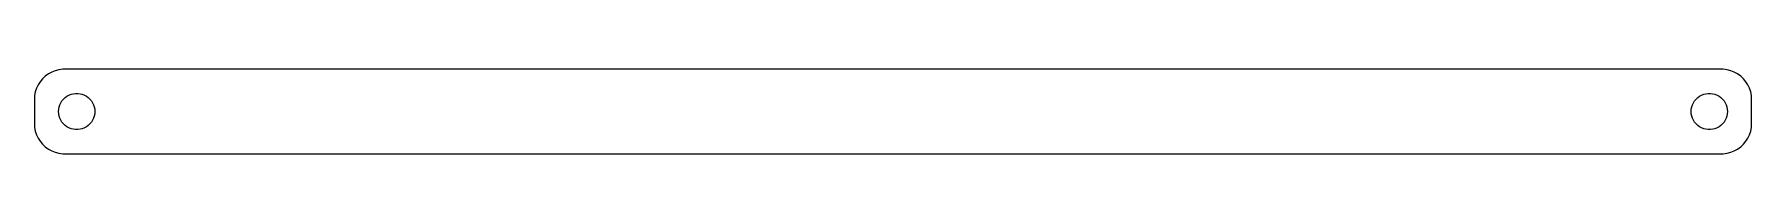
# Model space of a CAD drawing. Header units: metres. Extents: x -142 to 142, y 17 to 31.
import ezdxf

# ---------------------------------------------------------------- set-up
doc = ezdxf.new("R2010")
doc.units = ezdxf.units.M

msp = doc.modelspace()

# ---------------------------------------------------------------- linework, layer by layer
for p, q in [((-141.382, 28.4088), (-141.649, 27.8406)), ((-141.045, 28.9389), (-141.382, 28.4088)), ((-140.645, 29.4227), (-141.045, 28.9389)), ((-140.187, 29.8526), (-140.645, 29.4227)), ((-139.679, 30.2216), (-140.187, 29.8526)), ((-139.129, 30.5241), (-139.679, 30.2216)), ((-138.545, 30.7553), (-139.129, 30.5241)), ((-137.937, 30.9114), (-138.545, 30.7553)), ((-137.314, 30.9901), (-137.937, 30.9114)), ((137.314, 30.9901), (-137.314, 30.9901)), ((137.937, 30.9114), (137.314, 30.9901)), ((138.545, 30.7553), (137.937, 30.9114)), ((139.129, 30.5241), (138.545, 30.7553)), ((139.679, 30.2216), (139.129, 30.5241)), ((140.187, 29.8526), (139.679, 30.2216)), ((140.645, 29.4227), (140.187, 29.8526)), ((141.045, 28.9389), (140.645, 29.4227)), ((141.382, 28.4088), (141.045, 28.9389)), ((141.649, 27.8406), (141.382, 28.4088)), ((-141.961, 26.6267), (-142, 26)), ((-142, 26), (-142, 22)), ((-141.843, 27.2434), (-141.961, 26.6267)), ((-141.649, 27.8406), (-141.843, 27.2434)), ((-137.629, 25.4453), (-137.427, 25.7634)), ((-137.427, 25.7634), (-137.187, 26.0536)), ((-137.187, 26.0536), (-136.912, 26.3115)), ((-136.912, 26.3115), (-136.607, 26.533)), ((-136.607, 26.533), (-136.277, 26.7145)), ((-136.277, 26.7145), (-135.927, 26.8532)), ((-135.927, 26.8532), (-135.562, 26.9469)), ((-135.562, 26.9469), (-135.188, 26.9941)), ((-135.188, 26.9941), (-134.812, 26.9941)), ((-134.812, 26.9941), (-134.438, 26.9469)), ((-134.438, 26.9469), (-134.073, 26.8532)), ((-134.073, 26.8532), (-133.723, 26.7145)), ((-133.723, 26.7145), (-133.393, 26.533)), ((-133.393, 26.533), (-133.088, 26.3115)), ((-133.088, 26.3115), (-132.813, 26.0536)), ((-132.813, 26.0536), (-132.573, 25.7634)), ((-132.573, 25.7634), (-132.371, 25.4453)), ((132.371, 25.4453), (132.573, 25.7634)), ((132.573, 25.7634), (132.813, 26.0536)), ((132.813, 26.0536), (133.088, 26.3115)), ((133.088, 26.3115), (133.393, 26.533)), ((133.393, 26.533), (133.723, 26.7145)), ((133.723, 26.7145), (134.073, 26.8532)), ((134.073, 26.8532), (134.438, 26.9469)), ((134.438, 26.9469), (134.812, 26.9941)), ((134.812, 26.9941), (135.188, 26.9941)), ((135.188, 26.9941), (135.562, 26.9469)), ((135.562, 26.9469), (135.927, 26.8532)), ((135.927, 26.8532), (136.277, 26.7145)), ((136.277, 26.7145), (136.607, 26.533)), ((136.607, 26.533), (136.912, 26.3115)), ((136.912, 26.3115), (137.187, 26.0536)), ((137.187, 26.0536), (137.427, 25.7634)), ((137.427, 25.7634), (137.629, 25.4453)), ((141.843, 27.2434), (141.649, 27.8406)), ((141.961, 26.6267), (141.843, 27.2434)), ((142, 26), (141.961, 26.6267)), ((142, 22), (142, 26)), ((-138, 24), (-137.976, 24.376)), ((-137.976, 23.624), (-138, 24)), ((-137.976, 24.376), (-137.906, 24.7461)), ((-137.906, 23.2539), (-137.976, 23.624)), ((-137.906, 24.7461), (-137.789, 25.1044)), ((-137.789, 22.8956), (-137.906, 23.2539)), ((-137.789, 25.1044), (-137.629, 25.4453)), ((-137.629, 22.5547), (-137.789, 22.8956)), ((-132.371, 25.4453), (-132.211, 25.1044)), ((-132.211, 22.8956), (-132.371, 22.5547)), ((-132.211, 25.1044), (-132.094, 24.7461)), ((-132.094, 23.2539), (-132.211, 22.8956)), ((-132.094, 24.7461), (-132.024, 24.376)), ((-132.024, 23.624), (-132.094, 23.2539)), ((-132.024, 24.376), (-132, 24)), ((-132, 24), (-132.024, 23.624)), ((132, 24), (132.024, 24.376)), ((132.024, 23.624), (132, 24)), ((132.024, 24.376), (132.094, 24.7461)), ((132.094, 23.2539), (132.024, 23.624)), ((132.094, 24.7461), (132.211, 25.1044)), ((132.211, 22.8956), (132.094, 23.2539)), ((132.211, 25.1044), (132.371, 25.4453)), ((132.371, 22.5547), (132.211, 22.8956)), ((137.629, 25.4453), (137.789, 25.1044)), ((137.789, 22.8956), (137.629, 22.5547)), ((137.789, 25.1044), (137.906, 24.7461)), ((137.906, 23.2539), (137.789, 22.8956)), ((137.906, 24.7461), (137.976, 24.376)), ((137.976, 23.624), (137.906, 23.2539)), ((137.976, 24.376), (138, 24)), ((138, 24), (137.976, 23.624)), ((-142, 22), (-141.961, 21.3733)), ((-141.961, 21.3733), (-141.843, 20.7566)), ((-141.843, 20.7566), (-141.649, 20.1594)), ((-141.649, 20.1594), (-141.382, 19.5912)), ((-137.427, 22.2366), (-137.629, 22.5547)), ((-137.187, 21.9464), (-137.427, 22.2366)), ((-136.912, 21.6885), (-137.187, 21.9464)), ((-136.607, 21.467), (-136.912, 21.6885)), ((-136.277, 21.2855), (-136.607, 21.467)), ((-135.927, 21.1468), (-136.277, 21.2855)), ((-135.562, 21.0531), (-135.927, 21.1468)), ((-135.188, 21.0059), (-135.562, 21.0531)), ((-134.812, 21.0059), (-135.188, 21.0059)), ((-134.438, 21.0531), (-134.812, 21.0059)), ((-134.073, 21.1468), (-134.438, 21.0531)), ((-133.723, 21.2855), (-134.073, 21.1468)), ((-133.393, 21.467), (-133.723, 21.2855)), ((-133.088, 21.6885), (-133.393, 21.467)), ((-132.813, 21.9464), (-133.088, 21.6885)), ((-132.573, 22.2366), (-132.813, 21.9464)), ((-132.371, 22.5547), (-132.573, 22.2366)), ((132.573, 22.2366), (132.371, 22.5547)), ((132.813, 21.9464), (132.573, 22.2366)), ((133.088, 21.6885), (132.813, 21.9464)), ((133.393, 21.467), (133.088, 21.6885)), ((133.723, 21.2855), (133.393, 21.467)), ((134.073, 21.1468), (133.723, 21.2855)), ((134.438, 21.0531), (134.073, 21.1468)), ((134.812, 21.0059), (134.438, 21.0531)), ((135.188, 21.0059), (134.812, 21.0059)), ((135.562, 21.0531), (135.188, 21.0059)), ((135.927, 21.1468), (135.562, 21.0531)), ((136.277, 21.2855), (135.927, 21.1468)), ((136.607, 21.467), (136.277, 21.2855)), ((136.912, 21.6885), (136.607, 21.467)), ((137.187, 21.9464), (136.912, 21.6885)), ((137.427, 22.2366), (137.187, 21.9464)), ((137.629, 22.5547), (137.427, 22.2366)), ((141.382, 19.5912), (141.649, 20.1594)), ((141.649, 20.1594), (141.843, 20.7566)), ((141.843, 20.7566), (141.961, 21.3733)), ((141.961, 21.3733), (142, 22)), ((-141.382, 19.5912), (-141.045, 19.0611)), ((-141.045, 19.0611), (-140.645, 18.5773)), ((-140.645, 18.5773), (-140.187, 18.1474)), ((-140.187, 18.1474), (-139.679, 17.7784)), ((-139.679, 17.7784), (-139.129, 17.4759)), ((-139.129, 17.4759), (-138.545, 17.2447)), ((-138.545, 17.2447), (-137.937, 17.0886)), ((-137.937, 17.0886), (-137.314, 17.0099)), ((137.314, 17.0099), (137.937, 17.0886)), ((137.937, 17.0886), (138.545, 17.2447)), ((138.545, 17.2447), (139.129, 17.4759)), ((139.129, 17.4759), (139.679, 17.7784)), ((139.679, 17.7784), (140.187, 18.1474)), ((140.187, 18.1474), (140.645, 18.5773)), ((140.645, 18.5773), (141.045, 19.0611)), ((141.045, 19.0611), (141.382, 19.5912)), ((-137.314, 17.0099), (137.314, 17.0099))]:
    msp.add_line(p, q)

doc.saveas('drawing.dxf')
